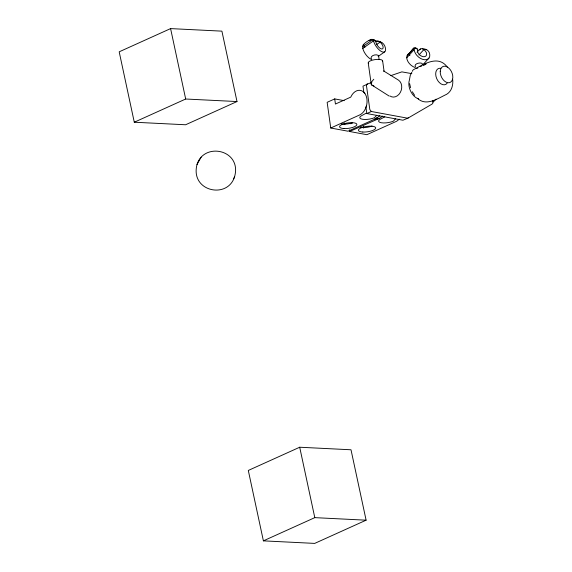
<?xml version="1.0" encoding="UTF-8"?>
<svg xmlns="http://www.w3.org/2000/svg" width="572" height="572" viewBox="0 0 572 572"><rect width="100%" height="100%" fill="white"/><g stroke="black" fill="none" stroke-linecap="round" stroke-linejoin="round"><path stroke-width="0.86" d="M375.082 41.27A7.279 5.756 -72.8 0 1 378.128 41.148L381.088 43.036L382.654 45.367A5.427 2.317 54.8 0 1 381.295 48.913A5.427 2.317 54.8 0 1 376.304 43.401C374.824 35.45 366.516 41.291 363.42 44.566L362.798 45.431L362.791 48.405A9.102 3.89 54.8 0 0 371.757 59.559C368.833 56.135 375.589 53.639 378.328 55.398L378.235 56.228M415.015 67.489A9.102 5.899 42.4 0 1 406.728 57.815L407.529 54.64L409.166 53.403C411.747 51.151 413.535 45.124 417.467 49.171L417.574 51.823A5.427 3.518 42.4 0 0 423.48 56.714A5.427 3.518 42.4 0 0 426.412 52.667L424.953 50.508L422.372 48.763A7.279 4.197 -84.6 0 0 419.147 49.907L417.009 52.245M197.047 164.4C189.253 193.543 233.826 200.836 235.593 170.735C236.329 148.577 203.56 143.486 197.047 164.4L201.144 157.164M409.459 79.68L410.303 75.268L411.797 72.229M366.566 105.462L365.937 107.314L366.809 113.542L402.938 120.227L408.079 118.061L432.01 104.125L432.84 103.21L432.725 100.622M376.676 115.308L374.596 117.653A8.737 2.731 -8 0 1 362.348 119.241A8.737 2.731 -8 0 1 362.205 115.365L365.951 113.32M395.517 118.79L393.436 121.135A8.737 2.731 -8 0 1 381.188 122.723A8.737 2.731 -8 0 1 381.045 118.847L384.784 116.81M233.555 178.779L234.684 176.777M436.057 99.156L433.133 102.152M371.85 82.439L366.909 84.213L366.459 85.571L369.819 109.545L371.364 111.497M408.079 118.061L408.472 117.525M422.229 64.965C424.338 61.54 412.82 62.834 415.494 66.967M406.871 56.077L413.828 48.441L413.763 47.948M406.728 57.815L414.099 49.728L413.835 48.448L417.131 48.763M418.969 54.969L423.716 49.764M423.251 64.343L428.993 58.037M373.788 79.236L371.643 81.875L371.214 84.163L371.693 84.971L389.11 96.039M362.584 46.74L372.622 39.675L374.996 40.412M362.791 48.405L373.409 40.927L371.943 39.232M376.512 44.637L379.93 42.235M378.321 56.335L384.777 51.78M419.147 49.907L420.67 49.099M420.141 66.631L421.643 66.059M170.592 28.6L119.19 51.816L134.284 122.222L185.593 124.767L237.001 101.551L221.907 31.145L170.592 28.6L185.685 99.013L237.001 101.551M134.284 122.222L185.685 99.013M344.222 100.665L334.713 98.906L327.148 102.324L330.745 128.014L348.033 131.21L377.048 118.104L376.533 118.011A12.741 8.83 -79.5 0 0 379.779 115.573M415.544 68.597C425.79 63.006 438.996 55.248 447.647 67.525M330.745 128.014L359.759 114.908A12.741 8.83 -79.5 0 0 366.173 95.967A12.741 8.83 -79.5 0 0 352.209 94.537L350.715 97.147L335.435 104.047L334.713 98.906M366.809 113.542L371.35 111.497L407.478 118.175M350.765 123.766L352.388 123.03M349.342 129.78L349.585 131.496L379.114 118.49M299.699 447.232L248.298 470.449L263.392 540.855L314.7 543.4L366.109 520.184L351.008 449.778L299.699 447.232L314.793 517.639L366.109 520.184M263.392 540.855L314.793 517.639M426.247 63.892L423.301 65.194L425.418 64.557M390.79 75.64L401.851 71.872L411.826 73.645M366.909 84.213L367.531 84.098L362.97 86.15L363.842 92.378L364.886 93.479M375.432 41.377C379.057 40.848 383.44 42.349 384.799 46.032A9.102 3.89 54.8 0 1 382.525 51.973A9.102 3.89 54.8 0 1 374.159 42.736L373.409 40.927M422.372 48.763C425.253 48.684 428.492 49.986 429.4 52.946A9.102 5.899 42.4 0 1 424.488 59.738A9.102 5.899 42.4 0 1 414.593 51.537L414.099 49.728M423.373 49.356L426.669 49.671M349.585 131.496L366.874 134.692L395.888 121.586A12.741 8.83 -79.5 0 0 399.134 119.148M378.128 41.148L379.822 41.67M379.486 41.799L381.853 42.535M373.945 85.986L371.693 84.971M389.99 96.003L391.77 96.861A9.088 7.186 -72.8 0 0 400.364 92.357A9.088 7.186 -72.8 0 0 400.071 81.624L398.598 80.202L383.669 70.964L384.091 71.321L382.596 60.689M417.41 98.262C426.233 106.828 438.123 98.255 446.725 94.258C451.794 91.191 453.389 84.749 452.645 79.201M412.298 91.749L414.621 95.331M363.735 44.452L364.893 47.34M409.166 53.403L409.874 55.548M409.631 83.648L410.596 87.766M378.564 55.663L379.122 59.631M368.246 62.991L371.214 84.163M363.456 126.419L363.692 128.114M344.616 122.937L344.852 124.632M369.119 40.655A7.279 5.756 -72.8 0 1 370.592 39.883M372.136 39.575A7.279 5.756 -72.8 0 1 373.638 39.754M368.69 63.521A7.279 2.274 -8 0 1 374.653 59.66A7.279 2.274 -8 0 1 382.554 61.297M412.898 49.314A7.279 4.197 -84.6 0 1 416.123 48.17M412.648 71.336A7.279 2.274 -8 0 1 415.093 68.869M416.681 68.347A7.279 2.274 -8 0 1 417.867 68.061M382.361 116.052A12.741 8.83 -79.5 0 1 376.769 119.112M378.592 118.39A12.741 8.83 -79.5 0 1 374.703 118.955M372.079 126.033A8.737 2.731 -8 0 1 360.381 127.384M377.048 118.104A12.741 8.83 -79.5 0 1 375.489 118.618M352.009 122.987A8.737 2.731 -8 0 1 341.541 123.902M447.175 83.147A8.737 5.677 65.7 0 1 436.701 78.614A8.737 5.677 65.7 0 1 440.833 68.311M418.625 98.92A12.377 8.037 65.7 0 1 409.352 80.237M362.812 132.039A8.737 2.731 -8 0 0 375.718 127.978A8.737 2.731 -8 0 0 362.641 127.291A8.737 2.731 -8 0 0 362.812 132.039M343.972 128.557A8.737 2.731 -8 0 0 356.878 124.496A8.737 2.731 -8 0 0 343.808 123.809A8.737 2.731 -8 0 0 343.972 128.557M440.247 71.243A8.737 5.677 65.7 0 0 449.242 82.711A8.737 5.677 65.7 0 0 450.092 69.477A8.737 5.677 65.7 0 0 440.247 71.243"/></g></svg>
